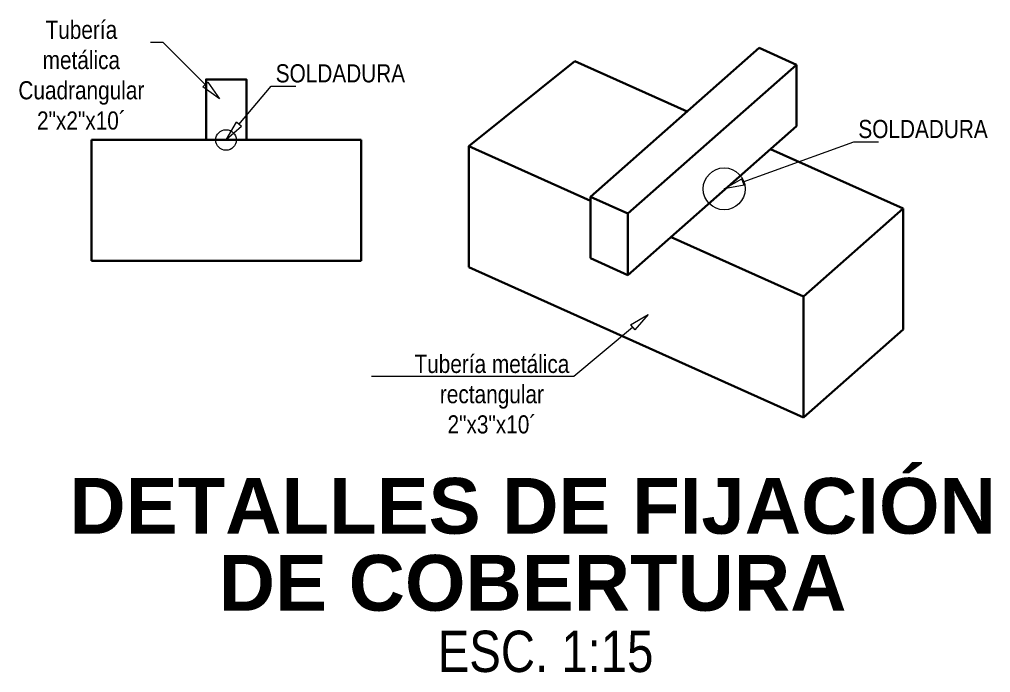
# Model space of a CAD drawing. Header units: metres. Extents: x 115.1 to 149.6, y 26.3 to 56.6.
# Drawn here: x 127.689 to 128.893, y 28.902 to 29.712 of the extents above; entities that cross this region are included whole.
import ezdxf
from ezdxf import colors
from ezdxf.entities.mleader import LeaderData, LeaderLine
from ezdxf.enums import TextEntityAlignment as Align
from ezdxf.math import Vec2, Vec3

# ---------------------------------------------------------------- set-up
doc = ezdxf.new("R2010")
doc.units = ezdxf.units.M
doc.layers.get('0').update_dxf_attribs({"color": 250})
for name, color, linetype, lineweight in [('-Acero techos', 252, 'Continuous', 13), ('-Acotado', 251, 'Continuous', 5), ('-Textos', 7, 'Continuous', 20)]:
    doc.layers.add(name, color=color, linetype=linetype, lineweight=lineweight)
doc.layers.add('FIC-2ES_COTAS', color=7, linetype='Continuous', lineweight=5, true_color=0x6b006b)
doc.layers.add('G-TEXTOS-TITULOS', color=174, linetype='Continuous')
doc.styles.add('-Arial Narrow', font='ARIALN.TTF')
doc.styles.add('25-TITULO', font='arialbd.ttf', dxfattribs={"height": 0.1})

# ---------------------------------------------------------------- blocks, each defined once
blk = doc.blocks.new('_ClosedBlank')
at = {"color": 0, "linetype": 'ByBlock', "lineweight": -2}
for p, q in [((-1, 0.1666666666666667), (0, 0)), ((-1, 0.1666666666666667), (-1, -0.1666666666666667)), ((0, 0), (-1, -0.1666666666666667))]:
    blk.add_line(p, q, dxfattribs=at)

msp = doc.modelspace()

# ---------------------------------------------------------------- linework, layer by layer
at = {"layer": '-Acero techos', "color": 146, "lineweight": 30, "ltscale": 0.008999999999999998, "true_color": 0x105689}
for p, q in [((128.3973943503809, 29.4920666876329), (128.6063612650676, 29.67670987815185)), ((128.6063612650676, 29.67670987815208), (128.6527007182679, 29.65589413706229)), ((128.2462987491583, 29.554888231337), (128.377912835422, 29.66020572905344)), ((128.377912835422, 29.66020572905344), (128.5169830017642, 29.59773523413159)), ((128.4437338035812, 29.47125094654334), (128.6527007182679, 29.65589413706229)), ((128.6527007182679, 29.65589413706229), (128.6527007182679, 29.57969413706232)), ((128.4437338035812, 29.39505094654336), (128.6527007182679, 29.57969413706215)), ((127.7787830976835, 29.56262799384272), (127.9360861935158, 29.56262799384272)), ((127.7787830976835, 29.56262799384272), (127.7787830976835, 29.41262799384263)), ((127.9603397504835, 29.56262799384272), (128.1129021535457, 29.56262799384272)), ((128.1129021535457, 29.56262799384272), (128.1129021535457, 29.41262799384263)), ((128.2462987491579, 29.554888231337), (128.3973943503809, 29.48701589583024)), ((128.2462987491583, 29.554888231337), (128.2462987491583, 29.40488823133691)), ((128.620495264691, 29.5512373944749), (128.7846180955196, 29.47751321092423)), ((128.3973943503809, 29.4920666876329), (128.3973943503809, 29.41586668763293)), ((128.3973943503809, 29.4920666876329), (128.4437338035812, 29.47125094654334)), ((128.4437338035812, 29.47125094654334), (128.4437338035812, 29.39505094654336)), ((128.6612398383793, 29.36849616833078), (128.7846180955196, 29.477513210924)), ((128.7846180955196, 29.47751321092423), (128.7846180955196, 29.32751321092437)), ((128.4971170075507, 29.44222035188122), (128.6612398383793, 29.36849616833055)), ((128.1129021535457, 29.41262799384263), (127.7787830976835, 29.41262799384263)), ((128.3973943503809, 29.41586668763293), (128.4437338035812, 29.39505094654336)), ((128.2462987491583, 29.40488823133691), (128.6612398383797, 29.21849616833069)), ((128.6612398383793, 29.36849616833055), (128.6612398383793, 29.21849616833069)), ((128.6612398383797, 29.21849616833069), (128.7846180955196, 29.32751321092437))]:
    msp.add_line(p, q, dxfattribs=at)
for points in [[(127.9360861935158, 29.56262799384272), (127.9208426256145, 29.56262799384272), (127.9208426256145, 29.63762799384254), (127.9605013981027, 29.63762799384254)], [(127.9605013981027, 29.63762799384254), (127.9708426256147, 29.63762799384254), (127.9708426256147, 29.56262799384272), (127.9360861935158, 29.56262799384272)], [(127.7787830976835, 29.41262799384263), (127.7787830976835, 29.56262799384272)]]:
    msp.add_lwpolyline(points, dxfattribs=at)
at = {"layer": 'FIC-2ES_COTAS'}
for centre, radius in [((127.9455302970108, 29.56262799384272), 0.01272636024636267), ((128.5629264567655, 29.50197972865709), 0.02598143683570377)]:
    msp.add_circle(centre, radius, dxfattribs=at)

# ---------------------------------------------------------------- texts
at = {"layer": '-Textos', "style": '-Arial Narrow'}
msp.add_text('ESC. 1:15', height=0.05121867289914573, dxfattribs=at).set_placement((128.3415650977744, 28.92849782356861), align=Align.MIDDLE_CENTER)
at = {"layer": 'G-TEXTOS-TITULOS', "color": 219, "true_color": 0x642165, "style": '25-TITULO'}
for s, p in [('DETALLES DE FIJACIÓN', (128.3254985782615, 29.10892675826925)), ('DE COBERTURA', (128.3254985782615, 29.01343451653936))]:
    msp.add_text(s, height=0.06914127181698232, dxfattribs=at).set_placement(p, align=Align.MIDDLE_CENTER)

# ---------------------------------------------------------------- leaders
at = {"layer": '-Acotado'}
ml = msp.add_multileader_mtext('Standard', dxfattribs=at)
ml.set_content('Tubería metálica\\P\\pxqc;Cuadrangular\\P2"x2"x10´', color=7, style='-Arial Narrow')
ml.set_leader_properties(color=7, linetype='ByLayer', lineweight=0)
ml.set_arrow_properties(name='CLOSEDBLANK')
ml.build(insert=Vec2(0, 0))
ml.multileader.update_dxf_attribs({"has_dogleg": 0, "text_left_attachment_type": 6, "text_right_attachment_type": 6, "dogleg_length": 0, "arrow_head_size": 0.025, "scale": 0.025})
ctx = ml.context
ctx.base_point, ctx.scale, ctx.char_height, ctx.arrow_head_size, ctx.landing_gap_size, ctx.plane_origin = Vec3(127.664845777192, 29.68350687511369), 0.025, 0.0225, 0.025, 0.00625, Vec3(129.8487942086039, 31.7699505961698)
ctx.left_attachment, ctx.right_attachment, ctx.text_align_type = 6, 6, 1
notes = []
notes.append((ctx, [(1, (1, 1, 0), (127.8675521209846, 29.68350687511369), (-1, 0), 0, [(0, [(127.9375299765626, 29.61357098734615)], 0, [])])]))
ctx.mtext.insert, ctx.mtext.width, ctx.mtext.alignment, ctx.mtext.flow_direction = Vec3(127.7661989490883, 29.71050687511369), 0.3804126875852661, 2, 5
ml = msp.add_multileader_mtext('Standard', dxfattribs=at)
ml.set_content('\\A1;SOLDADURA', color=7, style='-Arial Narrow')
ml.set_leader_properties(color=7, linetype='ByLayer', lineweight=0)
ml.set_arrow_properties(name='CLOSEDBLANK')
ml.build(insert=Vec2(0, 0))
ml.multileader.update_dxf_attribs({"has_dogleg": 0, "text_left_attachment_type": 6, "text_right_attachment_type": 6, "dogleg_length": 0, "arrow_head_size": 0.025, "scale": 0.025})
ctx = ml.context
ctx.base_point, ctx.scale, ctx.char_height, ctx.arrow_head_size, ctx.landing_gap_size, ctx.plane_origin = Vec3(128.0013802363045, 29.62949215672221), 0.025, 0.0225, 0.025, 0.00625, Vec3(127.2617190510313, 30.42604347938584)
ctx.left_attachment, ctx.right_attachment, ctx.text_align_type = 6, 6, 1
notes.append((ctx, [(1, (1, 1, 0), (128.0013802363045, 29.62949215672221), (1, 0), 0, [(0, [(127.9455302970108, 29.56262799384272)], 0, [])])]))
ctx.mtext.insert, ctx.mtext.width, ctx.mtext.alignment, ctx.mtext.flow_direction = Vec3(128.0872627397151, 29.65649215672221), 0.9617530127535784, 2, 5
ml = msp.add_multileader_mtext('Standard', dxfattribs=at)
ml.set_content('\\A1;SOLDADURA', color=7, style='-Arial Narrow')
ml.set_leader_properties(color=7, linetype='ByLayer', lineweight=0)
ml.set_arrow_properties(name='CLOSEDBLANK')
ml.build(insert=Vec2(0, 0))
ml.multileader.update_dxf_attribs({"has_dogleg": 0, "text_left_attachment_type": 6, "text_right_attachment_type": 6, "dogleg_length": 0, "arrow_head_size": 0.025, "scale": 0.025})
ctx = ml.context
ctx.base_point, ctx.scale, ctx.char_height, ctx.arrow_head_size, ctx.landing_gap_size, ctx.plane_origin = Vec3(128.7235363656534, 29.56047759085619), 0.025, 0.0225, 0.025, 0.00625, Vec3(127.8643057573133, 30.36539521420021)
ctx.left_attachment, ctx.right_attachment, ctx.text_align_type = 6, 6, 1
notes.append((ctx, [(1, (1, 1, 0), (128.7235363656534, 29.56047759085619), (1, 0), 0, [(0, [(128.5629264567655, 29.50197972865709)], 0, [])])]))
ctx.mtext.insert, ctx.mtext.width, ctx.mtext.alignment, ctx.mtext.flow_direction = Vec3(128.809418869064, 29.5874775908562), 0.9617530127535784, 2, 5
ml = msp.add_multileader_mtext('Standard', dxfattribs=at)
ml.set_content('Tubería metálica\\Prectangular\\P2"x3"x10´', color=7, style='-Arial Narrow')
ml.set_leader_properties(color=7, linetype='ByLayer', lineweight=0)
ml.set_arrow_properties(name='CLOSEDBLANK')
ml.build(insert=Vec2(0, 0))
ml.multileader.update_dxf_attribs({"has_dogleg": 0, "text_left_attachment_type": 6, "text_right_attachment_type": 6, "dogleg_length": 0, "arrow_head_size": 0.025, "scale": 0.025})
ctx = ml.context
ctx.base_point, ctx.scale, ctx.char_height, ctx.arrow_head_size, ctx.landing_gap_size, ctx.plane_origin = Vec3(128.1737009274228, 29.26918873371485), 0.025, 0.0225, 0.025, 0.00625, Vec3(130.0705372882065, 30.7165006190832)
ctx.left_attachment, ctx.right_attachment, ctx.text_align_type = 6, 6, 1
notes.append((ctx, [(1, (1, 1, 0), (128.3764072712154, 29.26918873371485), (-1, 0), 0, [(0, [(128.4685826922773, 29.3462551158129)], 0, [])])]))
ctx.mtext.insert, ctx.mtext.alignment, ctx.mtext.flow_direction = Vec3(128.2750540993191, 29.29618873371485), 2, 5
for ctx, leaders in notes:
    for number, flags, end, landing, length, lines in leaders:
        leader = LeaderData()
        leader.index, (leader.has_last_leader_line, leader.has_dogleg_vector, leader.attachment_direction) = number, flags
        leader.last_leader_point, leader.dogleg_vector, leader.dogleg_length = Vec3(end), Vec3(landing), length
        for number, points, colour, breaks in lines:
            line = LeaderLine()
            line.index, line.vertices, line.color, line.breaks = number, Vec3.list(points), colors.encode_raw_color(colour), breaks
            leader.lines.append(line)
        ctx.leaders.append(leader)

doc.saveas('drawing.dxf')
